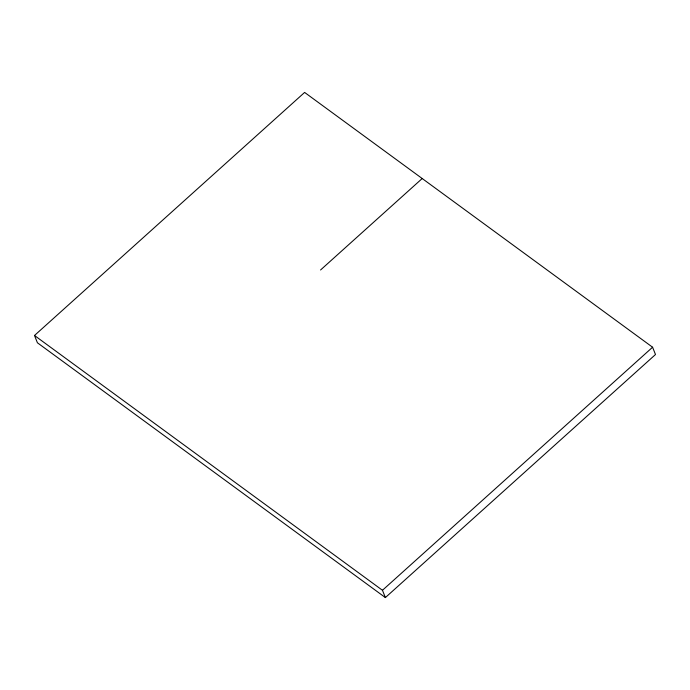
<?xml version="1.0" encoding="UTF-8"?>
<svg xmlns="http://www.w3.org/2000/svg" width="690" height="690" viewBox="0 0 690 690"><rect width="100%" height="100%" fill="white"/><g stroke="black" fill="none" stroke-linecap="round" stroke-linejoin="round"><path stroke-width="1.03" d="M34.5 335.487L304.618 92.425L652.585 347.225L655.5 354.513L385.382 597.575L37.415 342.775L34.5 335.487L382.458 590.278L385.382 597.575M320.565 269.98L422.202 178.52M382.458 590.278L652.585 347.225"/></g></svg>
